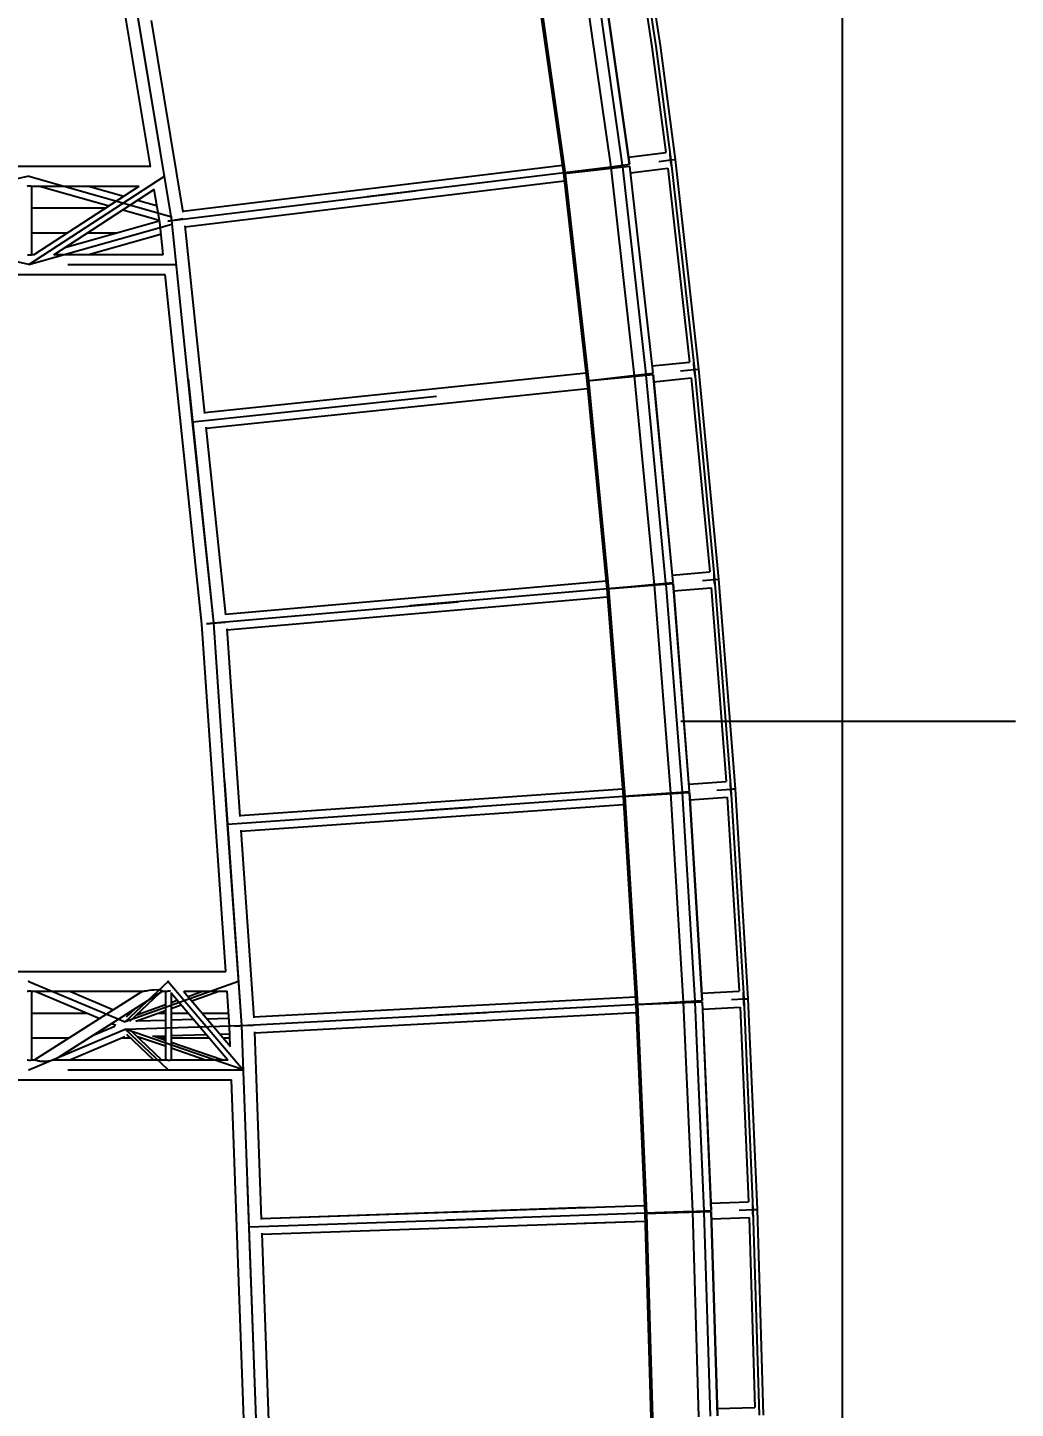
# Model space of a CAD drawing. Header units: millimetres. Extents: x 150209.93 to 150215.05, y 136675.65 to 136679.93.
# Drawn here: x 150214.651 to 150215.054, y 136677.967 to 136678.529 of the extents above; entities that cross this region are included whole.
import ezdxf

# ---------------------------------------------------------------- set-up
doc = ezdxf.new("R2010")
doc.units = ezdxf.units.MM
doc.header["$LTSCALE"] = 0.25
doc.linetypes.add('CENTER', pattern=[50.8, 31.75, -6.35, 6.35, -6.35])
doc.linetypes.add('XKITLINE00', pattern=[0])
doc.styles.add('ROMANS', font='romans.shx')
doc.dimstyles.new('MD300', dxfattribs={"dimtxt": 2.5, "dimasz": 2.5, "dimexe": 1, "dimexo": 1, "dimgap": 0.5, "dimtad": 1, "dimdec": 1, "dimlfac": 50, "dimrnd": 0.5, "dimdsep": 46, "dimtxsty": 'ROMANS', "dimcen": 1, "dimclrd": 146, "dimclre": 146, "dimclrt": 30, "dimadec": 1, "dimazin": 2, "dimtfac": 1, "dimtdec": 1, "dimtmove": 0, "dimatfit": 1, "dimfxl": 1, "dimtolj": 1, "dimtzin": 0, "dimlwd": -1, "dimlwe": -1, "dimarcsym": 0})

# ---------------------------------------------------------------- blocks, each defined once
blk = doc.blocks.new('çatıı')
at = {"color": 8, "linetype": 'XKITLINE00'}
for p, q in [((28743.8, 14929.1), (28862.7, 14210.6)), ((29866.4, 14687.8), (29902, 14456.6)), ((29759.9, 14667.6), (29824.9, 14212.7)), ((29774.1, 14669.6), (29839.2, 14214.7)), ((29774.6, 14669.7), (29839.6, 14214.8)), ((29852.2, 14669.1), (29885.4, 14454.2)), ((29640.5, 14650.5), (29705.5, 14195.6)), ((29640.7, 14650.4), (29705.6, 14195.7)), ((29643.8, 14651), (29708.9, 14196.1)), ((28865, 14507.6), (28929.6, 14117.4)), ((29885.4, 14454.2), (29913.8, 14238.5)), ((29902, 14456.6), (29932.6, 14224.6)), ((29837.5, 14229.4), (29913.8, 14238.6)), ((29922.1, 14237.2), (29922.1, 14236.9)), ((29922.1, 14236.9), (29922.1, 14234.8)), ((29922.1, 14236.6), (29922.1, 14236.4)), ((29922.1, 14236.4), (29922.2, 14234.5)), ((29922.1, 14234.8), (29922.3, 14232.4)), ((29922.2, 14234.5), (29922.4, 14232.1)), ((29922.3, 14232.4), (29922.6, 14229.6)), ((27695.3, 14210.6), (28863.8, 14210.6)), ((28929.3, 14119.3), (29703, 14213.1)), ((28929.3, 14119.3), (29703, 14213)), ((29705.6, 14195.6), (29839.6, 14214.8)), ((29705.6, 14195.7), (29840.1, 14210.9)), ((29825.4, 14209.2), (29872.9, 13787.3)), ((29839.7, 14210.8), (29887.2, 13789)), ((29840.1, 14210.9), (29887.6, 13789)), ((29841.7, 14197.3), (29917.7, 14206.5)), ((29917.7, 14206.6), (29962.1, 13811.8)), ((29922.4, 14232.1), (29922.6, 14229.4)), ((29922.6, 14229.6), (29922.9, 14226.6)), ((29922.6, 14229.4), (29922.9, 14226.5)), ((29922.9, 14226.6), (29923.2, 14223.5)), ((29922.9, 14226.5), (29923.3, 14223.5)), ((29923.2, 14223.5), (29923.6, 14220.3)), ((29923.3, 14223.5), (29924.2, 14223.6)), ((29923.3, 14223.5), (29924.2, 14223.6)), ((29923.3, 14223.5), (29923.6, 14220.5)), ((29923.6, 14220.5), (29924, 14217.6)), ((29923.6, 14220.3), (29924, 14217.3)), ((29924, 14217.6), (29924.5, 14214.9)), ((29924, 14217.3), (29924.5, 14214.6)), ((29924.2, 14223.6), (29932.6, 14224.6)), ((29924.2, 14223.6), (29932.6, 14224.5)), ((29924.5, 14214.9), (29924.9, 14212.6)), ((29924.5, 14214.6), (29924.9, 14212.2)), ((29924.9, 14212.6), (29925.2, 14210.7)), ((29924.9, 14212.2), (29925.3, 14210.2)), ((29925.2, 14223.7), (29925.2, 14223.7)), ((29925.2, 14223.7), (29925.2, 14223.7)), ((29925.2, 14210.7), (29925.3, 14210.5)), ((29925.3, 14210.2), (29925.4, 14209.9)), ((29932.6, 14224.5), (29980.6, 13797.6)), ((28933.6, 14087.3), (29707.1, 14181)), ((28933.6, 14087.3), (29707.1, 14181)), ((29705.5, 14195.7), (29705.6, 14195.7)), ((29705.5, 14195.7), (29753, 13773.8)), ((29705.5, 14195.6), (29705.6, 14195.6)), ((29705.6, 14195.7), (29705.6, 14195.7)), ((29705.6, 14195.7), (29705.6, 14195.6)), ((29705.6, 14195.6), (29753.1, 13773.9)), ((29708.9, 14196.1), (29756.4, 13774.2)), ((28612, 14170.4), (28613.6, 14170.8)), ((28613.6, 14170.8), (28615.3, 14171)), ((28615.3, 14171), (28617.1, 14171)), ((28617.1, 14171), (28618.7, 14170.9)), ((28618.7, 14170.9), (28619.9, 14170.6)), ((28619.9, 14170.6), (28620.5, 14170.4)), ((28620.5, 14170.4), (28620.7, 14170.3)), ((28620.7, 14170.3), (28620.8, 14170.3)), ((28620.8, 14170.3), (28621, 14170.1)), ((28621, 14170.1), (28621, 14030.5)), ((28621, 14170), (28840.6, 14170)), ((28626.5, 14030.6), (28840.6, 14170)), ((28636.9, 14170), (28778.9, 14129.8)), ((28666.3, 14030.5), (28871.8, 14164.3)), ((28737.1, 14170), (28809.2, 14149.6)), ((28870.5, 14163.4), (28881.5, 14096.9)), ((28621, 14125.7), (28772.5, 14125.7)), ((28806.7, 14121.9), (28879.2, 14101.4)), ((28837.1, 14141.7), (28875.9, 14130.7)), ((28689.1, 14045.3), (28881, 14099.7)), ((28881.5, 14096.9), (28888.4, 14030.6)), ((28898.9, 14099.5), (28902.7, 14099.9)), ((28898.9, 14099), (28902.7, 14099.6)), ((28902.7, 14099.9), (28906.7, 14100.3)), ((28902.8, 14099.6), (28906.7, 14100.3)), ((28906.7, 14100.3), (28929.9, 14104.1)), ((28906.7, 14100.3), (28930, 14102.7)), ((28911.3, 14101), (28911.3, 14100.8)), ((28911.4, 14101.1), (28911.5, 14100.8)), ((28621, 14074.9), (28694.5, 14074.9)), ((28734.5, 14074.9), (28793.5, 14074.9)), ((28737, 14030.6), (28884.1, 14072.2)), ((28933.4, 14089.2), (28973.5, 13707)), ((28613, 14030.2), (28613.6, 14030.1)), ((28613.6, 14030.1), (28615.3, 14030)), ((28615.3, 14030), (28617.1, 14029.9)), ((28617.1, 14029.9), (28618.7, 14030)), ((28618.7, 14030), (28619.9, 14030.2)), ((28619.9, 14030.2), (28620, 14030.2)), ((28620, 14030.3), (28620.5, 14030.4)), ((28620.5, 14030.4), (28620.7, 14030.5)), ((28620.7, 14030.5), (28621, 14030.5)), ((28621, 14030.6), (28626.8, 14030.6)), ((28666.5, 14030.6), (28889.5, 14030.6)), ((27695.3, 13990), (28893.5, 13990)), ((28892.7, 13990), (28967.4, 13278.1)), ((29885.9, 13803.9), (29962.1, 13811.9)), ((29970.4, 13810.3), (29970.4, 13810)), ((28973.3, 13709), (29751.2, 13789.9)), ((28973.3, 13709), (29751.2, 13789.9)), ((29753, 13773.8), (29887.6, 13789)), ((29753, 13773.9), (29887.9, 13786.8)), ((29873.1, 13785.4), (29913.5, 13361.4)), ((29887.4, 13786.7), (29927.9, 13362.7)), ((29887.9, 13786.8), (29928.3, 13362.8)), ((29970.4, 13810), (29970.4, 13808)), ((29970.4, 13809.7), (29970.4, 13809.5)), ((29970.4, 13809.5), (29970.5, 13807.6)), ((29970.4, 13808), (29970.5, 13805.5)), ((29970.5, 13807.6), (29970.6, 13805.2)), ((29970.5, 13805.5), (29970.7, 13802.7)), ((29970.6, 13805.2), (29970.8, 13802.5)), ((29970.7, 13802.7), (29971, 13799.7)), ((29970.8, 13802.5), (29971, 13799.6)), ((29971, 13799.7), (29971.3, 13796.6)), ((29971, 13799.6), (29971.3, 13796.6)), ((29971.3, 13796.6), (29972.3, 13796.7)), ((29971.3, 13796.6), (29972.3, 13796.7)), ((29971.3, 13796.6), (29971.6, 13793.5)), ((29971.3, 13796.6), (29971.7, 13793.6)), ((29971.6, 13793.5), (29972, 13790.4)), ((29971.7, 13793.6), (29972, 13790.7)), ((29972, 13790.7), (29972.4, 13788)), ((29972, 13790.4), (29972.4, 13787.7)), ((29972.3, 13796.7), (29980.6, 13797.6)), ((29972.3, 13796.7), (29974.5, 13796.9)), ((29972.4, 13788), (29972.8, 13785.6)), ((29972.4, 13787.7), (29972.8, 13785.3)), ((29972.8, 13785.6), (29973.1, 13783.7)), ((29972.8, 13785.3), (29973.1, 13783.3)), ((29973.1, 13783.7), (29973.1, 13783.6)), ((29973.1, 13783.3), (29973.2, 13783)), ((29973.3, 13796.8), (29973.3, 13796.8)), ((29973.3, 13796.8), (29973.3, 13796.8)), ((29973.3, 13796.8), (29973.3, 13796.8)), ((29973.3, 13796.8), (29973.3, 13796.8)), ((29974.5, 13796.9), (29980.7, 13797.5)), ((29980.7, 13797.5), (30021.5, 13369.8)), ((28976.6, 13676.9), (29754.5, 13757.8)), ((28976.6, 13676.9), (29754.5, 13757.8)), ((29753, 13773.9), (29793.5, 13349.9)), ((29753.1, 13773.9), (29753.1, 13773.9)), ((29753.1, 13773.9), (29793.6, 13350)), ((29753.1, 13773.9), (29753.1, 13773.9)), ((29756.4, 13774.2), (29796.8, 13350.2)), ((29889.3, 13771.8), (29965.5, 13779.7)), ((29965.5, 13779.8), (30003.2, 13384.3)), ((28976.4, 13678.9), (29016.6, 13296.6)), ((29016.4, 13298.5), (29791.9, 13366)), ((29016.4, 13298.5), (29791.9, 13366)), ((29793.5, 13349.9), (29928.3, 13362.8)), ((29793.5, 13350), (29928.5, 13360.6)), ((29926.9, 13377.7), (30003.2, 13384.4)), ((29928.1, 13360.5), (29961.3, 12937.1)), ((29928.5, 13360.6), (29961.7, 12937.2)), ((30011.4, 13382.7), (30011.4, 13382.4)), ((30011.4, 13382.4), (30011.4, 13380.3)), ((30011.4, 13380.3), (30011.5, 13377.9)), ((30011.5, 13382.1), (30011.5, 13381.9)), ((30011.5, 13381.9), (30011.5, 13380)), ((30011.5, 13380), (30011.6, 13377.6)), ((30011.5, 13377.9), (30011.7, 13375.1)), ((30011.6, 13377.6), (30011.7, 13374.9)), ((30011.7, 13375.1), (30011.9, 13372.1)), ((30011.7, 13374.9), (30011.9, 13372)), ((30011.9, 13372.1), (30012.1, 13368.9)), ((30011.9, 13372), (30012.1, 13368.9)), ((30012.1, 13369), (30013.1, 13369)), ((30012.1, 13368.9), (30013.1, 13369)), ((30012.1, 13368.9), (30012.4, 13365.8)), ((30012.1, 13368.9), (30012.4, 13365.9)), ((30012.4, 13365.9), (30012.7, 13363)), ((30012.4, 13365.8), (30012.7, 13362.8)), ((30012.7, 13363), (30013.1, 13360.3)), ((30012.7, 13362.8), (30013.1, 13360)), ((30013.1, 13369), (30021.5, 13369.8)), ((30013.1, 13369), (30015.3, 13369.2)), ((30013.1, 13360.3), (30013.4, 13358)), ((30014.1, 13369.1), (30014.1, 13369.1)), ((30014.1, 13369.1), (30014.1, 13369.1)), ((30014.1, 13369.1), (30014.1, 13369.1)), ((30014.1, 13369.1), (30014.1, 13369.1)), ((30015.3, 13369.2), (30021.5, 13369.7)), ((30021.5, 13369.7), (30055, 12942.7)), ((29019.2, 13266.4), (29794.7, 13333.8)), ((29019.2, 13266.4), (29794.7, 13333.8)), ((29793.5, 13350), (29826.7, 12926.6)), ((29793.6, 13350), (29793.6, 13349.9)), ((29793.6, 13349.9), (29826.8, 12926.7)), ((29793.6, 13349.9), (29793.6, 13349.9)), ((29796.8, 13350.2), (29830, 12926.9)), ((29913.7, 13359.4), (29946.9, 12936)), ((29929.7, 13345.6), (30006, 13352.2)), ((30006, 13352.3), (30037, 12957.5)), ((30013.1, 13360), (30013.4, 13357.6)), ((30013.4, 13358), (30013.7, 13356.1)), ((30013.4, 13357.6), (30013.7, 13355.6)), ((30013.7, 13356.1), (30013.7, 13355.9)), ((30013.7, 13355.6), (30013.8, 13355.3)), ((28967.4, 13278.1), (29016.2, 12570.6)), ((28977.8, 13279.2), (28981.2, 13279.5)), ((28977.9, 13278.7), (28981.3, 13279.1)), ((28981.2, 13279.5), (28984.9, 13279.7)), ((28981.3, 13279.1), (28984.9, 13279.5)), ((28984.9, 13279.7), (28988.8, 13280)), ((28984.9, 13279.5), (28988.8, 13279.9)), ((28988.8, 13279.9), (29016.1, 13282.7)), ((28988.8, 13280), (29016.1, 13281.9)), ((28997.4, 13280.8), (28997.4, 13280.6)), ((28997.5, 13280.8), (28997.6, 13280.6)), ((29019, 13268.3), (29045.4, 12886.1)), ((29045.2, 12888.2), (29825.4, 12942.7)), ((29045.2, 12888.2), (29825.4, 12942.7)), ((29960.6, 12952.2), (30037, 12957.5)), ((30045.1, 12955.7), (30045.1, 12955.4)), ((30045.1, 12955.4), (30045.1, 12953.3)), ((30045.2, 12954.9), (30045.1, 12953)), ((30045.1, 12953.3), (30045.1, 12950.9)), ((30045.1, 12953), (30045.2, 12950.6)), ((30045.1, 12950.9), (30045.2, 12948.1)), ((30045.2, 12955.1), (30045.2, 12954.9)), ((30045.2, 12950.6), (30045.3, 12947.9)), ((30045.2, 12948.1), (30045.4, 12945.1)), ((30045.3, 12947.9), (30045.4, 12945)), ((30045.4, 12945.1), (30045.6, 12941.9)), ((30045.4, 12945), (30045.6, 12941.9)), ((30045.6, 12941.9), (30055, 12942.7)), ((30045.6, 12941.9), (30046.6, 12942)), ((30045.6, 12941.9), (30045.8, 12938.8)), ((30045.6, 12941.9), (30045.9, 12938.9)), ((30045.8, 12938.8), (30046.1, 12935.8)), ((30045.9, 12938.9), (30046.1, 12936)), ((30046.6, 12942), (30048.8, 12942.1)), ((30047.6, 12942.1), (30047.6, 12942.1)), ((30047.6, 12942.1), (30047.6, 12942.1)), ((30047.6, 12942.1), (30047.6, 12942.1)), ((30047.6, 12942.1), (30047.6, 12942.1)), ((30048.8, 12942.1), (30050.8, 12942.3)), ((30050.8, 12942.3), (30055, 12942.5)), ((30055, 12942.5), (30081.3, 12515)), ((29047.5, 12856), (29827.6, 12910.5)), ((29047.5, 12856), (29827.6, 12910.5)), ((29826.7, 12926.6), (29961.7, 12937.2)), ((29826.7, 12926.7), (29961.9, 12935)), ((29826.7, 12926.7), (29852.7, 12502.9)), ((29826.8, 12926.7), (29826.8, 12926.6)), ((29826.8, 12926.6), (29826.8, 12926.6)), ((29826.8, 12926.6), (29852.8, 12503)), ((29830, 12926.9), (29856.1, 12503.1)), ((29947.1, 12934), (29973.1, 12510.3)), ((29961.4, 12934.9), (29987.4, 12511.2)), ((29961.9, 12935), (29987.9, 12511.2)), ((29962.8, 12920), (30039.2, 12925.3)), ((30039.2, 12925.3), (30063.5, 12530.1)), ((30046.1, 12936), (30046.4, 12933.3)), ((30046.1, 12935.8), (30046.4, 12933)), ((30046.4, 12933.3), (30046.7, 12930.9)), ((30046.4, 12933), (30046.7, 12930.6)), ((30046.7, 12930.9), (30047, 12929)), ((30046.7, 12930.6), (30047, 12928.6)), ((30047, 12929), (30047, 12928.9)), ((30047, 12928.6), (30047, 12928.2)), ((29047.3, 12858), (29073.7, 12475.8)), ((27695.3, 12570.6), (29017.3, 12570.6)), ((28612, 12530.3), (28613.6, 12530.6)), ((28613.6, 12530.6), (28615.3, 12530.9)), ((28615.3, 12530.9), (28617.1, 12530.9)), ((28617.1, 12530.9), (28618.7, 12530.8)), ((28618.7, 12530.8), (28619.9, 12530.6)), ((28619.9, 12530.6), (28620.5, 12530.3)), ((28620.5, 12530.3), (28620.7, 12530.3)), ((28620.7, 12530.3), (28621, 12530.1)), ((28621, 12530.1), (28621, 12390.5)), ((28621, 12530), (28847.3, 12530)), ((28627, 12390.6), (28847, 12530)), ((28628.6, 12530), (28759.9, 12474.8)), ((28667.6, 12390.5), (28888.1, 12530.2)), ((28698.7, 12530), (28787.9, 12492.5)), ((28821.1, 12468.9), (28882.6, 12526.7)), ((28847.1, 12529.9), (28848.7, 12530.2)), ((28847.1, 12530), (28847.1, 12529.9)), ((28847.1, 12529.9), (28847.1, 12529.9)), ((28848.7, 12530.2), (28849.7, 12530.3)), ((28849.7, 12530.3), (28851.6, 12530.7)), ((28851.6, 12530.7), (28855.5, 12531.3)), ((28855.5, 12531.3), (28860.4, 12532.1)), ((28860.4, 12532.1), (28865.6, 12532.7)), ((28865.6, 12532.7), (28867.2, 12532.8)), ((28867.2, 12532.8), (28870.9, 12533.2)), ((28870.9, 12533.2), (28875.7, 12533.4)), ((28875.7, 12533.4), (28879.8, 12533.2)), ((28879.8, 12533.2), (28881.5, 12532.8)), ((28881.5, 12532.8), (28883, 12532.6)), ((28883, 12532.6), (28885.5, 12532)), ((28885.5, 12532), (28886.7, 12531.3)), ((28886.7, 12531.3), (28887, 12531.2)), ((28887, 12531.2), (28887.9, 12530.6)), ((28887.8, 12530), (28894.2, 12530)), ((28887.9, 12530.6), (28887.9, 12530.3)), ((28887.9, 12530.3), (28888.1, 12530.2)), ((28893.8, 12530), (28893.8, 12390.6)), ((28893.9, 12530), (28894, 12529.9)), ((28894, 12529.9), (28894.1, 12530)), ((28894.1, 12530), (28894.9, 12530.1)), ((28894.9, 12530.1), (28896.1, 12530.3)), ((28896.1, 12530.3), (28897.7, 12530.6)), ((28896.1, 12530.3), (28896.1, 12530.3)), ((28897.7, 12530.6), (28899.5, 12530.8)), ((28899.5, 12530.8), (28901.2, 12530.9)), ((28901.2, 12530.9), (28902.8, 12530.8)), ((28902.8, 12530.8), (28904.1, 12530.5)), ((28904.1, 12530.5), (28904.4, 12530.4)), ((28905.2, 12527.8), (28905.2, 12390.5)), ((28905.2, 12526.7), (29021, 12390.6)), ((28930.9, 12530.1), (29026.7, 12417.5)), ((28931.1, 12530), (29019.9, 12530)), ((28940, 12519.5), (28969.2, 12530)), ((28947.8, 12510.3), (29002.9, 12530)), ((29019, 12530), (29023.9, 12458.9)), ((29073.6, 12477.7), (29851.7, 12518.9)), ((29987, 12526.1), (30063.5, 12530.1)), ((30071.6, 12527.8), (30071.5, 12525.8)), ((30071.5, 12525.8), (30071.5, 12523.4)), ((30071.5, 12523.4), (30071.6, 12520.6)), ((30071.6, 12528.2), (30071.6, 12527.8)), ((30071.6, 12527.6), (30071.6, 12527.4)), ((30071.6, 12527.4), (30071.6, 12525.4)), ((30071.6, 12525.4), (30071.6, 12523.1)), ((30071.6, 12523.1), (30071.6, 12520.4)), ((30071.6, 12520.6), (30071.7, 12517.6)), ((30071.6, 12520.4), (30071.7, 12517.5)), ((30071.7, 12517.6), (30071.9, 12514.4)), ((30071.7, 12517.5), (30071.9, 12514.4)), ((28814.3, 12478), (28832, 12494.6)), ((28833.5, 12469.5), (28893.8, 12491)), ((28835.3, 12482.2), (28893.8, 12503.1)), ((28905.2, 12507.1), (28918, 12511.7)), ((28905.2, 12495.1), (28925.8, 12502.5)), ((29852.7, 12502.9), (29987.9, 12511.2)), ((29852.7, 12503), (29988, 12508.8)), ((29852.7, 12503), (29871, 12077.3)), ((29852.8, 12503), (29852.8, 12503)), ((29852.8, 12503), (29852.8, 12502.9)), ((29852.8, 12502.9), (29871.1, 12077.4)), ((29856.1, 12503.1), (29874.4, 12077.5)), ((29973.2, 12508.2), (29991.5, 12082.5)), ((29987.6, 12508.8), (30005.9, 12083.2)), ((29988, 12508.8), (30006.4, 12083.2)), ((29988.7, 12493.8), (30065.2, 12497.9)), ((30065.2, 12497.9), (30082.2, 12101.2)), ((30071.9, 12514.4), (30072.9, 12514.5)), ((30071.9, 12514.4), (30072.9, 12514.5)), ((30071.9, 12514.4), (30072, 12511.3)), ((30071.9, 12514.4), (30072.1, 12511.4)), ((30072, 12511.3), (30072.3, 12508.2)), ((30072.1, 12511.4), (30072.3, 12508.5)), ((30072.3, 12508.5), (30072.5, 12505.8)), ((30072.3, 12508.2), (30072.5, 12505.5)), ((30072.5, 12505.8), (30072.8, 12503.4)), ((30072.5, 12505.5), (30072.8, 12503)), ((30072.8, 12503.4), (30073, 12501.5)), ((30072.8, 12503), (30073, 12501)), ((30072.9, 12514.5), (30081.3, 12515)), ((30072.9, 12514.5), (30075, 12514.6)), ((30073, 12501.5), (30073, 12501.3)), ((30073, 12501), (30073.1, 12500.7)), ((30073.8, 12514.5), (30073.8, 12514.5)), ((30073.8, 12514.5), (30073.8, 12514.5)), ((30073.9, 12514.5), (30073.9, 12514.5)), ((30073.9, 12514.5), (30073.9, 12514.5)), ((30075, 12514.6), (30077.1, 12514.6)), ((30077.1, 12514.6), (30078.8, 12514.7)), ((30078.8, 12514.7), (30081.3, 12514.8)), ((30081.3, 12514.8), (30099.7, 12085.8)), ((28621, 12485.7), (28734, 12485.7)), ((28784.5, 12464.5), (28792.5, 12461.1)), ((28817.9, 12485.7), (28822.6, 12485.7)), ((28833.6, 12469.6), (28893.8, 12471.5)), ((28839, 12485.7), (28845, 12485.7)), ((28878.7, 12485.7), (28893.8, 12485.7)), ((28905.2, 12485.7), (28940.1, 12485.7)), ((28905.2, 12471.8), (28950.6, 12473.3)), ((28968.7, 12485.7), (29022.1, 12485.7)), ((28978.5, 12474.2), (29022.8, 12475.6)), ((29045.3, 12460.1), (29049.3, 12460.3)), ((29045.3, 12460), (29049.3, 12460.3)), ((29049.3, 12460.3), (29072.7, 12461.9)), ((29049.3, 12460.3), (29072.7, 12461.1)), ((29054, 12460.6), (29054, 12460.4)), ((29054.1, 12460.6), (29054.1, 12460.4)), ((29075.3, 12445.5), (29853.4, 12486.7)), ((29075.3, 12445.5), (29853.4, 12486.7)), ((28621, 12434.9), (28696.9, 12434.9)), ((28698.9, 12390.6), (28811.1, 12437.7)), ((28745.3, 12439.7), (28790.8, 12458.8)), ((28804.3, 12434.9), (28822.6, 12434.9)), ((28814.4, 12442.5), (28869.6, 12390.6)), ((28817.5, 12436.9), (28820.4, 12437)), ((28825.8, 12447.3), (28886.1, 12390.6)), ((28836.2, 12437.5), (28838.8, 12437.5)), ((28838.7, 12437.5), (28893.8, 12418.7)), ((28839, 12434.9), (28846.5, 12434.9)), ((28867.8, 12438.5), (28893.8, 12439.3)), ((28870.7, 12438.6), (28893.8, 12430.6)), ((28881.4, 12434.9), (28893.8, 12434.9)), ((28905.2, 12439.7), (28977.3, 12441.9)), ((28905.2, 12434.9), (28983.3, 12434.9)), ((29005.2, 12442.8), (29024.5, 12443.4)), ((29011.9, 12434.9), (29024.8, 12434.9)), ((29023.9, 12458.9), (29025.4, 12419.1)), ((29034.4, 12459.7), (29037.8, 12459.9)), ((29034.4, 12459.2), (29037.8, 12459.5)), ((29037.8, 12459.9), (29041.5, 12460)), ((29037.8, 12459.5), (29041.5, 12459.7)), ((29041.5, 12460), (29045.3, 12460.1)), ((29041.5, 12459.7), (29045.3, 12460)), ((29075.2, 12447.4), (29089.1, 12065.3)), ((28905.2, 12426.7), (29010.8, 12390.6)), ((28905.2, 12414.8), (28975.8, 12390.6)), ((28612, 12390.4), (28613.6, 12390.1)), ((28613.6, 12390.1), (28615.3, 12389.9)), ((28615.3, 12389.9), (28617.1, 12389.8)), ((28617.1, 12389.8), (28618.7, 12389.9)), ((28618.7, 12389.9), (28619.9, 12390.1)), ((28619.9, 12390.1), (28620.5, 12390.4)), ((28620.5, 12390.4), (28620.7, 12390.4)), ((28620.7, 12390.4), (28621, 12390.5)), ((28621, 12390.6), (28627.4, 12390.6)), ((28627.1, 12390.6), (28627.2, 12390.6)), ((28627.2, 12390.6), (28628, 12390.4)), ((28628, 12390.4), (28628.8, 12390.4)), ((28628.8, 12390.4), (28629.5, 12390)), ((28629.5, 12390), (28631.7, 12389.5)), ((28631.7, 12389.5), (28631.7, 12389.5)), ((28631.7, 12389.5), (28634.1, 12388.7)), ((28634.1, 12388.7), (28637.4, 12388.2)), ((28637.4, 12388.2), (28638.7, 12388)), ((28638.7, 12388), (28641.1, 12387.7)), ((28641.1, 12387.7), (28645.4, 12387.5)), ((28645.4, 12387.5), (28650.2, 12387.7)), ((28650.2, 12387.7), (28653, 12388)), ((28653, 12388), (28655.1, 12388.2)), ((28655.1, 12388.2), (28659.5, 12388.8)), ((28659.5, 12388.8), (28662.9, 12389.5)), ((28662.9, 12389.5), (28663.4, 12389.6)), ((28663.4, 12389.6), (28666.1, 12390.1)), ((28666.1, 12390.1), (28667, 12390.4)), ((28667, 12390.4), (28667.6, 12390.5)), ((28667.8, 12390.6), (28894.2, 12390.6)), ((28893.9, 12390.6), (28894, 12390.6)), ((28894, 12390.6), (28894.1, 12390.6)), ((28894.1, 12390.6), (28894.9, 12390.5)), ((28894.9, 12390.5), (28896.1, 12390.4)), ((28896.1, 12390.4), (28897.7, 12390.1)), ((28897.7, 12390.1), (28899.5, 12389.9)), ((28899.5, 12389.9), (28901.2, 12389.8)), ((28901.2, 12389.8), (28902.8, 12389.9)), ((28902.8, 12389.9), (28904.1, 12390.1)), ((28904.1, 12390.1), (28904.7, 12390.4)), ((28904.7, 12390.4), (28904.9, 12390.4)), ((28904.9, 12390.4), (28905.2, 12390.5)), ((28905.2, 12390.6), (29021.4, 12390.6)), ((27695.3, 12350), (29028.8, 12350)), ((29027.9, 12350), (29053.8, 11639.3)), ((30005.7, 12098.6), (30082.2, 12101.3)), ((30090.3, 12098.8), (30090.2, 12096.8)), ((30090.2, 12096.8), (30090.2, 12094.3)), ((30090.3, 12096.4), (30090.2, 12094)), ((30090.3, 12099.1), (30090.3, 12098.8)), ((30090.4, 12098.5), (30090.3, 12098.4)), ((30090.3, 12098.4), (30090.3, 12096.4)), ((29089, 12067.3), (29870.3, 12094)), ((29089, 12067.3), (29753.4, 12090)), ((29871, 12077.3), (30006.4, 12083.2)), ((29871, 12077.4), (30006.4, 12081.4)), ((29871, 12077.4), (29883.5, 11660.9)), ((29871.1, 12077.4), (29871.1, 12077.4)), ((29871.1, 12077.4), (29883.6, 11660.9)), ((29871.1, 12077.4), (29871.1, 12077.4)), ((29874.4, 12077.5), (29886.8, 11661)), ((29991.6, 12081), (30004, 11664.5)), ((30005.9, 12081.4), (30018.4, 11664.9)), ((30006.4, 12081.4), (30018.9, 11664.9)), ((30006.9, 12066.4), (30083.4, 12069)), ((30083.4, 12069), (30095, 11682.4)), ((30090.2, 12094.3), (30090.2, 12091.6)), ((30090.2, 12094), (30090.2, 12091.3)), ((30090.2, 12091.6), (30090.2, 12088.5)), ((30090.2, 12091.3), (30090.3, 12088.4)), ((30090.2, 12088.5), (30090.3, 12085.4)), ((30090.3, 12088.4), (30090.4, 12085.4)), ((30090.3, 12085.4), (30090.4, 12082.2)), ((30090.4, 12085.4), (30099.7, 12085.8)), ((30090.4, 12085.4), (30090.5, 12082.3)), ((30090.4, 12085.4), (30091.3, 12085.4)), ((30090.4, 12082.2), (30090.6, 12079.2)), ((30090.5, 12082.3), (30090.6, 12079.4)), ((30090.6, 12079.4), (30090.8, 12076.7)), ((30090.6, 12079.2), (30090.8, 12076.4)), ((30090.8, 12076.7), (30091, 12074.4)), ((30090.8, 12076.4), (30091, 12074)), ((30091, 12074.4), (30091.2, 12072.4)), ((30091, 12074), (30091.2, 12072)), ((30091.2, 12072.4), (30091.3, 12072.3)), ((30091.2, 12072), (30091.3, 12071.6)), ((30091.3, 12085.4), (30093.5, 12085.5)), ((30092.3, 12085.5), (30092.3, 12085.4)), ((30092.3, 12085.4), (30092.3, 12085.4)), ((30092.3, 12085.4), (30092.3, 12085.4)), ((30092.3, 12085.4), (30092.3, 12085.4)), ((30093.4, 12085.5), (30093.5, 12085.5)), ((30093.5, 12085.5), (30095.5, 12085.5)), ((30095.3, 12085.5), (30095.5, 12085.5)), ((30095.5, 12085.5), (30097.3, 12085.6)), ((30097, 12085.6), (30097.3, 12085.6)), ((30097.3, 12085.6), (30098.6, 12085.6)), ((30098.3, 12085.6), (30098.6, 12085.6)), ((30098.6, 12085.6), (30099.7, 12085.7)), ((30099.7, 12085.7), (30112.3, 11666.8)), ((29090.2, 12035), (29871.5, 12061.7)), ((29747.7, 12057.5), (29871.5, 12061.7)), ((29090.2, 12037), (29104.1, 11655.1)), ((30018.4, 11680.5), (30095, 11682.5))]:
    blk.add_line(p, q, dxfattribs=at)
at = {"color": 8, "linetype": 'CENTER'}
for p, q in [((28906.7, 14100.3), (28768.7, 14934.7)), ((28906.7, 14100.3), (28768.7, 14934.7)), ((29858.1, 14686.4), (29893.7, 14455.4)), ((29736.2, 14666.2), (29801.6, 14208.7)), ((29708.9, 14196.1), (29643.8, 14651)), ((28906.7, 14100.3), (28837.7, 14517.5)), ((29893.7, 14455.4), (29924.2, 14223.6)), ((28906.7, 14100.3), (29924.2, 14223.6)), ((29801.6, 14208.7), (28906.7, 14100.3)), ((29801.6, 14208.7), (29849.5, 13783.9)), ((29924.2, 14223.6), (29972.3, 13796.7)), ((28615.3, 14190.3), (28245.2, 14107.8)), ((28615.3, 14190.3), (28906.7, 14107.8)), ((28615.3, 14010.3), (28891.7, 14190.3)), ((29756.4, 13774.2), (29708.9, 14196.1)), ((28615.3, 14010.3), (28245.2, 14092.8)), ((28615.3, 14010.3), (28906.7, 14092.8)), ((28992.7, 13280.3), (28906.7, 14100.3)), ((28992.7, 13280.3), (28906.7, 14100.3)), ((28949.3, 13690.3), (28906.7, 14100.3)), ((27695.3, 14010.3), (28916, 14010.3)), ((28949.3, 13690.3), (29972.3, 13796.7)), ((28949.3, 13690.3), (29849.5, 13783.9)), ((29849.5, 13783.9), (29890.1, 13358.3)), ((29972.3, 13796.7), (30013.1, 13369)), ((29796.8, 13350.2), (29756.4, 13774.2)), ((28992.7, 13280.3), (28949.3, 13690.3)), ((28992.7, 13280.3), (30013.1, 13369)), ((30013.1, 13369), (30046.6, 12942)), ((29890.1, 13358.3), (28992.7, 13280.3)), ((29830, 12926.9), (29796.8, 13350.2)), ((29890.1, 13358.3), (29923.4, 12933.4)), ((29020.6, 12870.3), (28992.7, 13280.3)), ((29049.3, 12460.3), (28992.7, 13280.3)), ((29049.3, 12460.3), (28992.7, 13280.3)), ((29020.6, 12870.3), (30046.6, 12942)), ((30046.6, 12942), (30072.9, 12514.5)), ((29923.4, 12933.4), (29020.6, 12870.3)), ((29856.1, 12503.1), (29830, 12926.9)), ((29923.4, 12933.4), (29949.5, 12507.9)), ((29049.3, 12460.3), (29020.6, 12870.3)), ((28615.3, 12550.3), (28811.7, 12467.8)), ((28899.5, 12550.3), (28811.7, 12467.8)), ((29043, 12550.3), (28811.7, 12467.8)), ((28899.5, 12550.3), (29052.6, 12370.3)), ((29049.3, 12460.3), (30072.9, 12514.5)), ((29949.5, 12507.9), (29049.3, 12460.3)), ((29874.4, 12077.5), (29856.1, 12503.1)), ((29949.5, 12507.9), (29967.9, 12081.2)), ((30072.9, 12514.5), (30091.3, 12085.4)), ((28811.7, 12452.8), (29047.8, 12460.3)), ((29079.2, 11640.3), (29049.3, 12460.3)), ((29079.2, 11640.3), (29049.3, 12460.3)), ((29064.3, 12050.3), (29049.3, 12460.3)), ((28615.3, 12370.3), (28811.7, 12452.8)), ((29052.6, 12370.3), (28811.7, 12452.8)), ((28899.5, 12370.3), (28811.7, 12452.8)), ((27695.3, 12370.3), (29052.6, 12370.3)), ((29064.3, 12050.3), (30091.3, 12085.4)), ((29967.9, 12081.2), (29064.3, 12050.3)), ((29886.8, 11661), (29874.4, 12077.5)), ((29967.9, 12081.2), (29980.4, 11663.4)), ((30091.3, 12085.4), (30103.9, 11666.5)), ((29079.2, 11640.3), (29064.3, 12050.3))]:
    blk.add_line(p, q, dxfattribs=at)
at = {"color": 8, "linetype": 'XKITLINE00'}
for centre in [(29893.7, 14455.4), (29893.7, 14455.4), (29801.6, 14208.7), (29801.6, 14208.7), (29801.6, 14208.7), (29924.2, 14223.6), (29924.2, 14223.6), (29924.2, 14223.6), (28615.3, 14190.3), (28615.3, 14190.3), (28891.7, 14190.3), (29708.9, 14196.1), (29708.9, 14196.1), (28906.7, 14107.8), (28906.7, 14100.3), (28906.7, 14100.3), (28906.7, 14100.3), (28906.7, 14100.3), (28906.7, 14100.3), (28906.7, 14100.3), (28906.7, 14100.3), (28906.7, 14100.3), (28906.7, 14100.3), (28906.7, 14092.8), (28615.3, 14010.3), (28615.3, 14010.3), (28615.3, 14010.3), (28916, 14010.3), (29849.5, 13783.9), (29849.5, 13783.9), (29849.5, 13783.9), (29972.3, 13796.7), (29972.3, 13796.7), (29972.3, 13796.7), (29756.4, 13774.2), (29756.4, 13774.2), (28949.3, 13690.3), (28949.3, 13690.3), (28949.3, 13690.3), (28949.3, 13690.3), (28949.3, 13690.3), (30013.1, 13369), (30013.1, 13369), (30013.1, 13369), (29796.8, 13350.2), (29796.8, 13350.2), (29890.1, 13358.3), (29890.1, 13358.3), (29890.1, 13358.3), (28992, 13280.3), (28992.7, 13280.3), (28992.7, 13280.3), (28992.7, 13280.3), (28992.7, 13280.3), (28992.7, 13280.3), (28992.7, 13280.3), (28992.7, 13280.3), (28992.7, 13280.3), (28992.7, 13280.3), (30046.6, 12942), (30046.6, 12942), (30046.6, 12942), (29830, 12926.9), (29830, 12926.9), (29923.4, 12933.4), (29923.4, 12933.4), (29923.4, 12933.4), (29020.6, 12870.3), (29020.6, 12870.3), (29020.6, 12870.3), (29020.6, 12870.3), (29020.6, 12870.3), (28615.3, 12550.3), (28899.5, 12550.3), (28899.5, 12550.3), (29043, 12550.3), (29856.1, 12503.1), (29856.1, 12503.1), (29949.5, 12507.9), (29949.5, 12507.9), (29949.5, 12507.9), (30072.9, 12514.5), (30072.9, 12514.5), (30072.9, 12514.5), (28811.7, 12467.8), (28811.7, 12467.8), (28811.7, 12467.8), (29047.8, 12460.3), (29049.3, 12460.3), (29049.3, 12460.3), (29049.3, 12460.3), (29049.3, 12460.3), (29049.3, 12460.3), (29049.3, 12460.3), (29049.3, 12460.3), (29049.3, 12460.3), (29049.3, 12460.3), (29049.3, 12460.3), (28811.7, 12452.8), (28811.7, 12452.8), (28811.7, 12452.8), (28811.7, 12452.8), (28615.3, 12370.3), (28899.5, 12370.3), (29052.6, 12370.3), (29052.6, 12370.3), (29052.6, 12370.3), (29874.4, 12077.5), (29874.4, 12077.5), (29967.9, 12081.2), (29967.9, 12081.2), (29967.9, 12081.2), (30091.3, 12085.4), (30091.3, 12085.4), (30091.3, 12085.4), (29064.3, 12050.3), (29064.3, 12050.3), (29064.3, 12050.3), (29064.3, 12050.3), (29064.3, 12050.3)]:
    blk.add_circle(centre, 0.05, dxfattribs=at)
blk = doc.blocks.new('*D7')
at = {"color": 146, "transparency": 16777216}
for p, q in [((150214.91743, 136678.92698), (150215.05387, 136678.92698)), ((150214.05387, 136678.89698), (150214.05387, 136678.27692)), ((150214.91743, 136678.24692), (150215.05387, 136678.24692))]:
    blk.add_line(p, q, dxfattribs=at)
for points in [[(150214.04887, 136678.89698), (150214.05887, 136678.89698), (150214.05387, 136678.92698)], [(150214.04887, 136678.27692), (150214.05887, 136678.27692), (150214.05387, 136678.24692)]]:
    blk.add_solid(points, dxfattribs=at)
at = {"layer": 'DEFPOINTS', "color": 0, "transparency": 16777216}
for p in [(150213.91743, 136678.92698), (150213.91743, 136678.24692), (150214.05387, 136678.24692)]:
    blk.add_point(p, dxfattribs=at)
at = {"color": 30, "transparency": 16777216, "insert": (150214.02887, 136678.58695), "char_height": 0.03, "attachment_point": 5, "rotation": 90, "style": 'ROMANS'}
blk.add_mtext('\\A1;34', dxfattribs=at)
blk = doc.blocks.new('*D8')
at = {"color": 146, "transparency": 16777216}
for p, q in [((150214.91743, 136678.24692), (150215.05387, 136678.24692)), ((150214.05387, 136678.21692), (150214.05387, 136677.37684)), ((150214.91743, 136677.34684), (150215.05387, 136677.34684))]:
    blk.add_line(p, q, dxfattribs=at)
for points in [[(150214.04887, 136678.21692), (150214.05887, 136678.21692), (150214.05387, 136678.24692)], [(150214.04887, 136677.37684), (150214.05887, 136677.37684), (150214.05387, 136677.34684)]]:
    blk.add_solid(points, dxfattribs=at)
at = {"layer": 'DEFPOINTS', "color": 0, "transparency": 16777216}
for p in [(150213.91743, 136678.24692), (150213.91743, 136677.34684), (150214.05387, 136677.34684)]:
    blk.add_point(p, dxfattribs=at)
at = {"color": 30, "transparency": 16777216, "insert": (150214.02887, 136677.79688), "char_height": 0.03, "attachment_point": 5, "rotation": 90, "style": 'ROMANS'}
blk.add_mtext('\\A1;45', dxfattribs=at)

msp = doc.modelspace()

# ---------------------------------------------------------------- linework, layer by layer
msp.add_lwpolyline([(150209.92514, 136679.93402), (150214.98319, 136679.93402), (150214.98319, 136675.65285), (150209.92514, 136675.65285)], close=True)

# ---------------------------------------------------------------- block references
at = {"xscale": 0.0002000170049888334, "yscale": 0.0002000170049888334, "zscale": 0.0002000170049888334}
msp.add_blockref('çatıı', (150208.92807, 136675.63059), dxfattribs=at)

# ---------------------------------------------------------------- dimensions: what is measured, and where the dimension line sits
for p1, p2, picture, middle in [((150213.91743, 136678.92698), (150213.91743, 136678.24692), '*D7', (150214.02887, 136678.58695)), ((150213.91743, 136678.24692), (150213.91743, 136677.34684), '*D8', (150214.02887, 136677.79688))]:
    dim = msp.add_aligned_dim(p1=p1, p2=p2, distance=0.13644, dimstyle='MD300', override={"dimtxt": 0.03, "dimasz": 0.03, "dimgap": 0.01})
    dim.commit()
    dim.dimension.update_dxf_attribs({"geometry": picture, "text_midpoint": middle})

doc.saveas('drawing.dxf')
